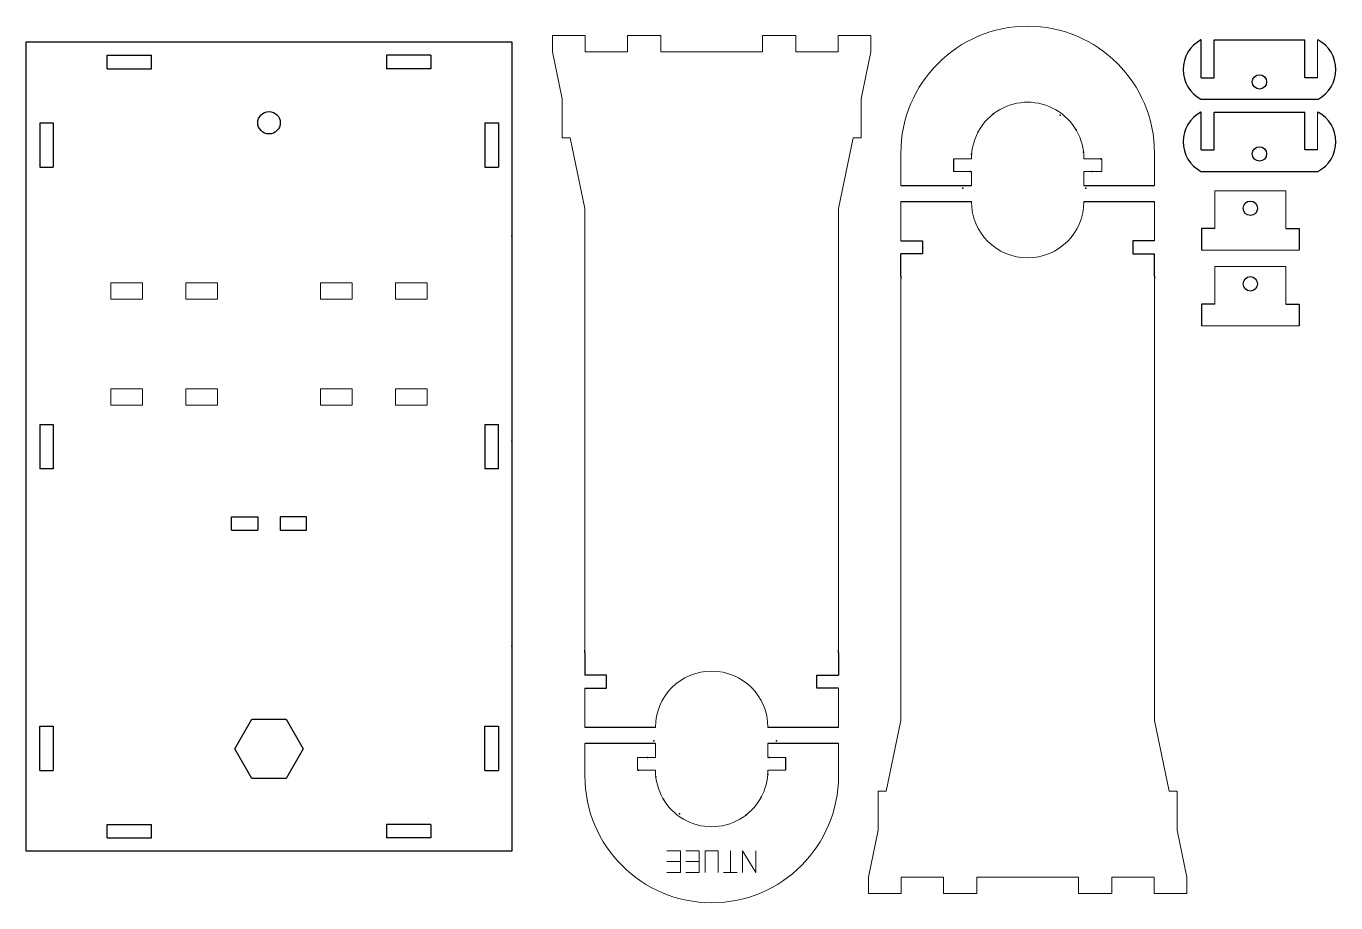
# Model space of a CAD drawing. Header units: millimetres. Extents: x -34 to 257, y 83 to 278.
import ezdxf

# ---------------------------------------------------------------- set-up
doc = ezdxf.new("R2010")
doc.units = ezdxf.units.MM

msp = doc.modelspace()

# ---------------------------------------------------------------- linework, layer by layer
for p, q in [((-34.44, 94.41), (-34.44, 274.41)), ((-34.44, 274.41), (73.56, 274.41)), ((73.56, 274.41), (73.56, 94.41)), ((226.9, 274.81), (226.81, 274.81)), ((226.9, 266.41), (226.9, 274.81)), ((229.76, 266.41), (229.76, 274.81)), ((229.76, 274.81), (249.9, 274.81)), ((249.9, 266.41), (249.9, 274.81)), ((252.76, 274.81), (252.85, 274.81)), ((-16.44, 268.41), (-16.44, 271.41)), ((-16.44, 271.41), (-6.58, 271.41)), ((-6.58, 268.41), (-6.58, 271.41)), ((45.7, 271.41), (45.7, 268.41)), ((55.56, 271.41), (45.7, 271.41)), ((55.56, 271.41), (55.56, 268.41)), ((-16.44, 268.41), (-6.58, 268.41)), ((55.56, 268.41), (45.7, 268.41)), ((226.9, 266.41), (229.76, 266.41)), ((252.76, 266.41), (249.9, 266.41)), ((226.81, 261.61), (252.84, 261.61)), ((-31.44, 256.41), (-28.44, 256.41)), ((-31.44, 256.41), (-31.44, 246.55)), ((-28.44, 256.41), (-28.44, 246.55)), ((67.56, 256.41), (67.56, 246.55)), ((67.56, 256.41), (70.56, 256.41)), ((70.56, 256.41), (70.56, 246.55)), ((226.9, 258.79), (226.81, 258.79)), ((226.9, 250.39), (226.9, 258.79)), ((229.76, 250.39), (229.76, 258.79)), ((229.76, 258.79), (249.9, 258.79)), ((249.9, 250.39), (249.9, 258.79)), ((252.76, 258.79), (252.85, 258.79)), ((171.78, 248.39), (171.78, 245.53)), ((226.9, 250.39), (229.76, 250.39)), ((252.76, 250.39), (249.9, 250.39)), ((-31.44, 246.55), (-28.44, 246.55)), ((67.56, 246.55), (70.56, 246.55)), ((226.81, 245.59), (252.84, 245.59)), ((160.08, 242.47), (175.78, 242.47)), ((200.78, 242.47), (216.48, 242.47)), ((160.08, 238.87), (175.78, 238.87)), ((200.78, 238.87), (216.48, 238.87)), ((160.08, 230.14), (164.88, 230.14)), ((164.88, 230.14), (164.88, 227.28)), ((216.48, 230.14), (211.68, 230.14)), ((211.68, 230.14), (211.68, 227.28)), ((229.91, 232.87), (226.91, 232.87)), ((226.91, 232.87), (226.91, 228.07)), ((245.69, 232.87), (248.69, 232.87)), ((248.69, 232.87), (248.69, 228.07)), ((164.88, 227.28), (160.08, 227.28)), ((160.08, 222.28), (160.08, 227.28)), ((211.68, 227.28), (216.48, 227.28)), ((216.48, 222.28), (216.48, 227.28)), ((160.08, 222.28), (160.08, 221.71)), ((216.48, 222.28), (216.48, 221.71)), ((229.91, 216.06), (226.91, 216.06)), ((226.91, 216.06), (226.91, 211.26)), ((245.69, 216.06), (248.69, 216.06)), ((248.69, 216.06), (248.69, 211.26)), ((-31.44, 189.34), (-28.44, 189.34)), ((-31.44, 189.34), (-31.44, 179.48)), ((-28.44, 189.34), (-28.44, 179.48)), ((67.56, 189.33), (70.56, 189.33)), ((67.56, 189.33), (67.56, 179.47)), ((70.56, 179.47), (70.56, 189.33)), ((-28.44, 179.48), (-31.44, 179.48)), ((70.56, 179.47), (67.56, 179.47)), ((11.21, 165.81), (11.21, 168.81)), ((11.21, 168.81), (17.05, 168.81)), ((17.05, 168.81), (17.05, 165.81)), ((27.9, 168.81), (22.07, 168.81)), ((22.07, 168.81), (22.07, 165.81)), ((27.9, 165.81), (27.9, 168.81)), ((11.21, 165.81), (17.05, 165.81)), ((22.07, 165.81), (27.9, 165.81)), ((89.81, 138.55), (89.81, 139.12)), ((89.81, 138.55), (89.81, 133.55)), ((146.21, 138.55), (146.21, 139.12)), ((146.21, 138.55), (146.21, 133.55)), ((94.61, 133.55), (89.81, 133.55)), ((94.61, 130.69), (94.61, 133.55)), ((141.41, 130.69), (141.41, 133.55)), ((141.41, 133.55), (146.21, 133.55)), ((89.81, 130.69), (94.61, 130.69)), ((146.21, 130.69), (141.41, 130.69)), ((11.96, 117.21), (15.76, 123.79)), ((15.76, 123.79), (23.36, 123.79)), ((23.36, 123.79), (27.16, 117.21)), ((-31.44, 112.41), (-31.44, 122.27)), ((-31.44, 122.27), (-28.44, 122.27)), ((-28.44, 122.27), (-28.44, 112.41)), ((67.56, 112.41), (67.56, 122.27)), ((67.56, 122.27), (70.56, 122.27)), ((70.56, 122.27), (70.56, 112.41)), ((105.51, 121.97), (89.81, 121.97)), ((146.21, 121.97), (130.51, 121.97)), ((15.76, 110.63), (11.96, 117.21)), ((27.16, 117.21), (23.36, 110.63)), ((105.51, 118.37), (89.81, 118.37)), ((146.21, 118.37), (130.51, 118.37)), ((134.51, 112.44), (134.51, 115.3)), ((-31.44, 112.41), (-28.44, 112.41)), ((67.56, 112.41), (70.56, 112.41)), ((23.36, 110.63), (15.76, 110.63)), ((-16.44, 97.41), (-16.44, 100.41)), ((-16.44, 100.41), (-6.58, 100.41)), ((-6.58, 97.41), (-6.58, 100.41)), ((45.7, 100.41), (45.7, 97.41)), ((55.56, 100.41), (45.7, 100.41)), ((55.56, 100.41), (55.56, 97.41)), ((-16.44, 97.41), (-6.58, 97.41)), ((55.56, 97.41), (45.7, 97.41)), ((73.56, 94.41), (-34.44, 94.41))]:
    msp.add_line(p, q)
at = {"color": 0, "lineweight": 0}
for p, q in [((252.76, 274.81), (252.76, 266.41)), ((252.76, 258.79), (252.76, 250.39)), ((160.08, 242.47), (160.08, 249.67)), ((175.78, 248.39), (171.78, 248.39)), ((204.78, 248.39), (200.78, 248.39)), ((204.78, 245.53), (204.78, 248.39)), ((216.48, 249.67), (216.48, 242.47)), ((171.78, 245.53), (175.78, 245.53)), ((175.78, 245.53), (175.78, 242.47)), ((200.78, 242.47), (200.78, 245.53)), ((200.78, 245.53), (204.78, 245.53)), ((89.81, 111.17), (89.81, 118.37)), ((105.51, 118.37), (105.51, 115.3)), ((130.51, 115.3), (130.51, 118.37)), ((146.21, 118.37), (146.21, 111.17)), ((105.51, 115.3), (101.51, 115.3)), ((101.51, 115.3), (101.51, 112.44)), ((134.51, 115.3), (130.51, 115.3)), ((101.51, 112.44), (105.51, 112.44)), ((130.51, 112.44), (134.51, 112.44)), ((122.16, 89.69), (122.16, 94.55)), ((111.06, 92.12), (108.06, 92.12)), ((115.26, 92.12), (112.26, 92.12)), ((120.66, 89.69), (123.66, 89.69))]:
    msp.add_line(p, q, dxfattribs=at)
for points in [[(89.81, 139.12), (89.81, 237.37), (86.57, 253.03), (84.77, 253.03), (84.77, 261.73), (82.61, 272.17), (82.61, 275.77), (89.9, 275.77), (89.9, 272.17), (99.32, 272.17), (99.32, 275.77), (106.7, 275.77), (106.7, 272.17), (129.32, 272.17), (129.32, 275.77), (136.7, 275.77), (136.7, 272.17), (146.12, 272.17), (146.12, 275.77), (153.41, 275.77), (153.41, 272.17), (151.25, 261.73), (151.25, 253.03), (149.45, 253.03), (146.21, 237.37), (146.21, 139.12)], [(160.08, 230.14), (160.08, 238.87)], [(216.48, 238.87), (216.48, 230.14)], [(229.91, 232.87), (229.91, 241.27), (245.69, 241.27), (245.69, 232.87)], [(248.69, 228.07), (226.91, 228.07)], [(229.91, 216.06), (229.91, 224.46), (245.69, 224.46), (245.69, 216.06)], [(216.48, 221.71), (216.48, 123.47), (219.72, 107.81), (221.52, 107.81), (221.52, 99.11), (223.68, 88.67), (223.68, 85.07), (216.39, 85.07), (216.39, 88.67), (206.97, 88.67), (206.97, 85.07), (199.59, 85.07), (199.59, 88.67), (176.97, 88.67), (176.97, 85.07), (169.59, 85.07), (169.59, 88.67), (160.17, 88.67), (160.17, 85.07), (152.88, 85.07), (152.88, 88.67), (155.04, 99.11), (155.04, 107.81), (156.84, 107.81), (160.08, 123.47), (160.08, 221.71)], [(248.69, 211.26), (226.91, 211.26)], [(89.81, 121.97), (89.81, 130.69)], [(146.21, 130.69), (146.21, 121.97)], [(108.06, 89.69), (111.06, 89.69), (111.06, 94.55), (108.06, 94.55)], [(112.26, 89.69), (115.26, 89.69), (115.26, 94.55), (112.26, 94.55)], [(119.46, 89.69), (119.46, 94.55), (116.55, 94.55), (116.55, 89.69)], [(127.86, 94.55), (127.86, 89.69), (124.86, 94.55), (124.86, 89.69)]]:
    msp.add_lwpolyline(points, dxfattribs=at)
for points in [[(-15.63, 220.81), (-8.6, 220.81), (-8.6, 217.21), (-15.63, 217.21)], [(1.07, 220.81), (8.1, 220.81), (8.1, 217.21), (1.07, 217.21)], [(31.01, 220.81), (38.05, 220.81), (38.05, 217.21), (31.01, 217.21)], [(47.72, 220.81), (54.75, 220.81), (54.75, 217.21), (47.72, 217.21)], [(-15.63, 197.21), (-8.6, 197.21), (-8.6, 193.61), (-15.63, 193.61)], [(1.07, 197.21), (8.1, 197.21), (8.1, 193.61), (1.07, 193.61)], [(31.01, 197.21), (38.05, 197.21), (38.05, 193.61), (31.01, 193.61)], [(47.72, 197.21), (54.75, 197.21), (54.75, 193.61), (47.72, 193.61)]]:
    msp.add_lwpolyline(points, close=True, dxfattribs=at)
for centre, radius in [((239.83, 265.49), 1.6), ((19.56, 256.41), 2.5), ((239.83, 249.47), 1.6), ((237.8, 237.39), 1.6), ((237.8, 220.58), 1.6)]:
    msp.add_circle(centre, radius)
for centre, radius, start, end in [((188.28, 249.67), 28.2, 0, 180), ((188.28, 248.47), 12.5, 359.6562, 180.3438), ((188.28, 238.87), 12.5, 180, 0), ((118.01, 121.97), 12.5, 0, 180), ((118.01, 111.17), 28.2, 180, 0), ((118.01, 112.37), 12.5, 179.6562, 0.3438)]:
    msp.add_arc(centre, radius, start, end, dxfattribs=at)
for centre, start, end in [((230.33, 268.21), 118.0454, 241.9546), ((249.33, 268.21), 298.0049, 61.9546), ((230.33, 252.19), 118.0454, 241.9546), ((249.33, 252.19), 298.0049, 61.9546)]:
    msp.add_arc(centre, 7.48, start, end)
for p in [(180.68, 258.39), (195.47, 258.1), (177.28, 254.41), (199.03, 254.85), (175.82, 249.38), (200.7, 249.89), (204.56, 248.39), (175.48, 245.53), (202.59, 245.53), (173.88, 241.87), (201.19, 241.87), (73.56, 231.21), (73.56, 185.61), (73.56, 140.01), (105.11, 118.97), (132.41, 118.97), (103.7, 115.3), (130.82, 115.3), (101.73, 112.44), (105.59, 110.94), (130.48, 111.46), (107.26, 105.98), (129.01, 106.43), (110.82, 102.74), (125.61, 102.44)]:
    msp.add_point(p)

doc.saveas('drawing.dxf')
